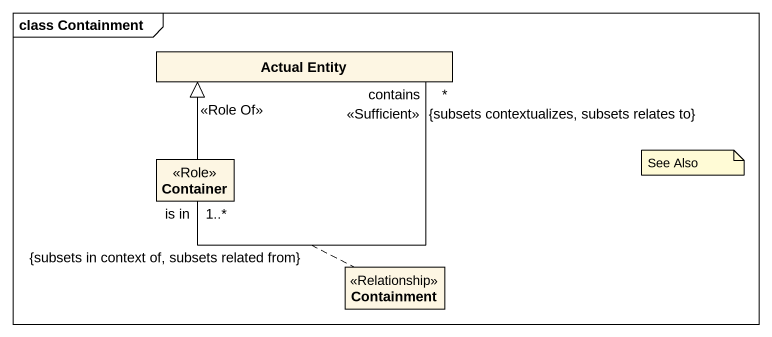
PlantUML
@startuml
mainframe class Containment
hide circle
hide empty members
class "Actual Entity" as Actual_Entity
class Container <<Role>>
class Containment <<Relationship>>
Container -up-|> Actual_Entity : <<Role Of>>
Container "1..*\nis in\n{subsets in context of, subsets related from}" -up- "*\ncontains\n{subsets contextualizes, subsets relates to}\n<<Sufficient>>" Actual_Entity
(Container, Actual_Entity) .. Containment
note as N1
  See Also
end note
@enduml
